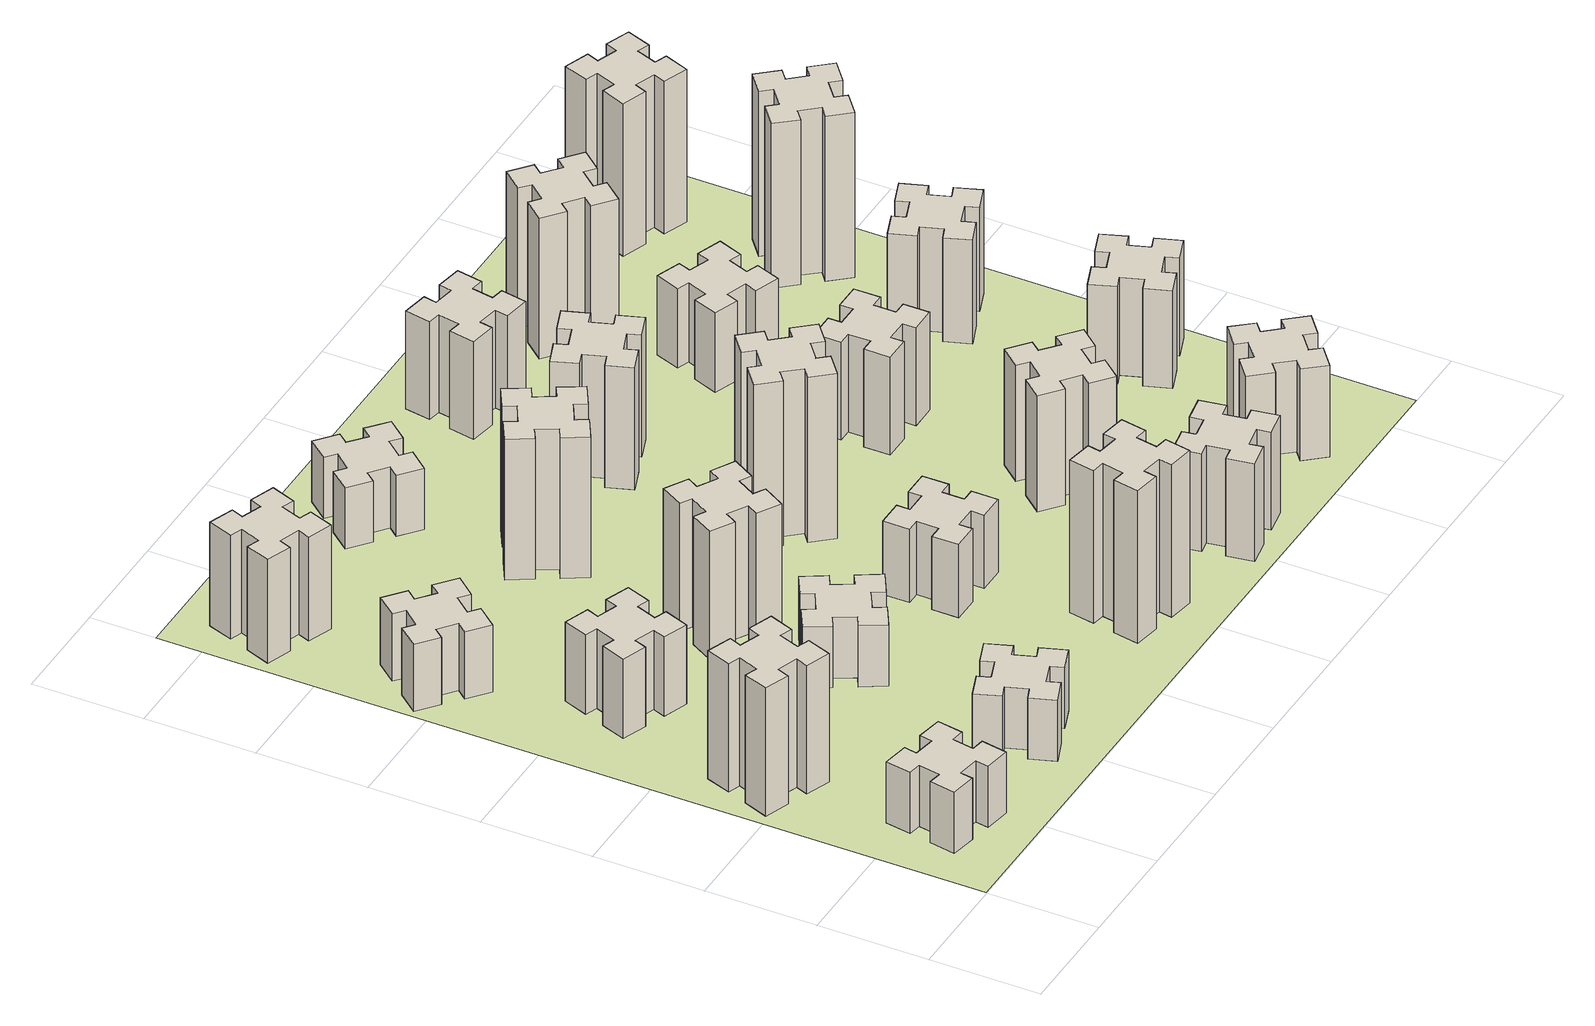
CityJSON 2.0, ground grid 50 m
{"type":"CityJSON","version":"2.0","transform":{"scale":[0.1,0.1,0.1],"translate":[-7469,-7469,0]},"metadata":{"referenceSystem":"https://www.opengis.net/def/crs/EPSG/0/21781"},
"CityObjects":{
"building1":{"type":"Building","attributes":{"class":"1000","function":"1000","usage":"1000","yearOfConstruction":2016,"roofType":"1000","measuredHeight":30,"storeysAboveGround":30,"storeysBelowGround":0},"geometry":[{"type":"Solid","lod":"1","boundaries":[[[[0,1,2,3,4,5,6,7,8,9,10,11,12,13,14,15,16,17,18,19]],[[17,16,20,21]],[[16,15,22,20]],[[15,14,23,22]],[[14,13,24,23]],[[13,12,25,24]],[[12,11,26,25]],[[11,10,27,26]],[[10,9,28,27]],[[9,8,29,28]],[[8,7,30,29]],[[7,6,31,30]],[[6,5,32,31]],[[5,4,33,32]],[[4,3,34,33]],[[3,2,35,34]],[[2,1,36,35]],[[1,0,37,36]],[[0,19,38,37]],[[19,18,39,38]],[[18,17,21,39]],[[24,25,26,27,28,29,30,31,32,33,34,35,36,37,38,39,21,20,22,23]]]]}]},
"building2":{"type":"Building","attributes":{"class":"1000","function":"1000","usage":"1000","yearOfConstruction":2016,"roofType":"1000","measuredHeight":63,"storeysAboveGround":30,"storeysBelowGround":0},"geometry":[{"type":"Solid","lod":"1","boundaries":[[[[40,41,42,43,44,45,46,47,48,49,50,51,52,53,54,55,56,57,58,59]],[[57,56,60,61]],[[56,55,62,60]],[[55,54,63,62]],[[54,53,64,63]],[[53,52,65,64]],[[52,51,66,65]],[[51,50,67,66]],[[50,49,68,67]],[[49,48,69,68]],[[48,47,70,69]],[[47,46,71,70]],[[46,45,72,71]],[[45,44,73,72]],[[44,43,74,73]],[[43,42,75,74]],[[42,41,76,75]],[[41,40,77,76]],[[40,59,78,77]],[[59,58,79,78]],[[58,57,61,79]],[[64,65,66,67,68,69,70,71,72,73,74,75,76,77,78,79,61,60,62,63]]]]}]},
"building3":{"type":"Building","attributes":{"class":"1000","function":"1000","usage":"1000","yearOfConstruction":2016,"roofType":"1000","measuredHeight":39,"storeysAboveGround":30,"storeysBelowGround":0},"geometry":[{"type":"Solid","lod":"1","boundaries":[[[[80,81,82,83,84,85,86,87,88,89,90,91,92,93,94,95,96,97,98,99]],[[97,96,100,101]],[[96,95,102,100]],[[95,94,103,102]],[[94,93,104,103]],[[93,92,105,104]],[[92,91,106,105]],[[91,90,107,106]],[[90,89,108,107]],[[89,88,109,108]],[[88,87,110,109]],[[87,86,111,110]],[[86,85,112,111]],[[85,84,113,112]],[[84,83,114,113]],[[83,82,115,114]],[[82,81,116,115]],[[81,80,117,116]],[[80,99,118,117]],[[99,98,119,118]],[[98,97,101,119]],[[104,105,106,107,108,109,110,111,112,113,114,115,116,117,118,119,101,100,102,103]]]]}]},
"building4":{"type":"Building","attributes":{"class":"1000","function":"1000","usage":"1000","yearOfConstruction":2016,"roofType":"1000","measuredHeight":33,"storeysAboveGround":30,"storeysBelowGround":0},"geometry":[{"type":"Solid","lod":"1","boundaries":[[[[120,121,122,123,124,125,126,127,128,129,130,131,132,133,134,135,136,137,138,139]],[[137,136,140,141]],[[136,135,142,140]],[[135,134,143,142]],[[134,133,144,143]],[[133,132,145,144]],[[132,131,146,145]],[[131,130,147,146]],[[130,129,148,147]],[[129,128,149,148]],[[128,127,150,149]],[[127,126,151,150]],[[126,125,152,151]],[[125,124,153,152]],[[124,123,154,153]],[[123,122,155,154]],[[122,121,156,155]],[[121,120,157,156]],[[120,139,158,157]],[[139,138,159,158]],[[138,137,141,159]],[[144,145,146,147,148,149,150,151,152,153,154,155,156,157,158,159,141,140,142,143]]]]}]},
"building5":{"type":"Building","attributes":{"class":"1000","function":"1000","usage":"1000","yearOfConstruction":2016,"roofType":"1000","measuredHeight":30,"storeysAboveGround":30,"storeysBelowGround":0},"geometry":[{"type":"Solid","lod":"1","boundaries":[[[[160,161,162,163,164,165,166,167,168,169,170,171,172,173,174,175,176,177,178,179]],[[177,176,180,181]],[[176,175,182,180]],[[175,174,183,182]],[[174,173,184,183]],[[173,172,185,184]],[[172,171,186,185]],[[171,170,187,186]],[[170,169,188,187]],[[169,168,189,188]],[[168,167,190,189]],[[167,166,191,190]],[[166,165,192,191]],[[165,164,193,192]],[[164,163,194,193]],[[163,162,195,194]],[[162,161,196,195]],[[161,160,197,196]],[[160,179,198,197]],[[179,178,199,198]],[[178,177,181,199]],[[184,185,186,187,188,189,190,191,192,193,194,195,196,197,198,199,181,180,182,183]]]]}]},
"building6":{"type":"Building","attributes":{"class":"1000","function":"1000","usage":"1000","yearOfConstruction":2016,"roofType":"1000","measuredHeight":51,"storeysAboveGround":30,"storeysBelowGround":0},"geometry":[{"type":"Solid","lod":"1","boundaries":[[[[200,201,202,203,204,205,206,207,208,209,210,211,212,213,214,215,216,217,218,219]],[[217,216,220,221]],[[216,215,222,220]],[[215,214,223,222]],[[214,213,224,223]],[[213,212,225,224]],[[212,211,226,225]],[[211,210,227,226]],[[210,209,228,227]],[[209,208,229,228]],[[208,207,230,229]],[[207,206,231,230]],[[206,205,232,231]],[[205,204,233,232]],[[204,203,234,233]],[[203,202,235,234]],[[202,201,236,235]],[[201,200,237,236]],[[200,219,238,237]],[[219,218,239,238]],[[218,217,221,239]],[[224,225,226,227,228,229,230,231,232,233,234,235,236,237,238,239,221,220,222,223]]]]}]},
"building7":{"type":"Building","attributes":{"class":"1000","function":"1000","usage":"1000","yearOfConstruction":2016,"roofType":"1000","measuredHeight":30,"storeysAboveGround":30,"storeysBelowGround":0},"geometry":[{"type":"Solid","lod":"1","boundaries":[[[[240,241,242,243,244,245,246,247,248,249,250,251,252,253,254,255,256,257,258,259]],[[257,256,260,261]],[[256,255,262,260]],[[255,254,263,262]],[[254,253,264,263]],[[253,252,265,264]],[[252,251,266,265]],[[251,250,267,266]],[[250,249,268,267]],[[249,248,269,268]],[[248,247,270,269]],[[247,246,271,270]],[[246,245,272,271]],[[245,244,273,272]],[[244,243,274,273]],[[243,242,275,274]],[[242,241,276,275]],[[241,240,277,276]],[[240,259,278,277]],[[259,258,279,278]],[[258,257,261,279]],[[264,265,266,267,268,269,270,271,272,273,274,275,276,277,278,279,261,260,262,263]]]]}]},
"building8":{"type":"Building","attributes":{"class":"1000","function":"1000","usage":"1000","yearOfConstruction":2016,"roofType":"1000","measuredHeight":63,"storeysAboveGround":30,"storeysBelowGround":0},"geometry":[{"type":"Solid","lod":"1","boundaries":[[[[280,281,282,283,284,285,286,287,288,289,290,291,292,293,294,295,296,297,298,299]],[[297,296,300,301]],[[296,295,302,300]],[[295,294,303,302]],[[294,293,304,303]],[[293,292,305,304]],[[292,291,306,305]],[[291,290,307,306]],[[290,289,308,307]],[[289,288,309,308]],[[288,287,310,309]],[[287,286,311,310]],[[286,285,312,311]],[[285,284,313,312]],[[284,283,314,313]],[[283,282,315,314]],[[282,281,316,315]],[[281,280,317,316]],[[280,299,318,317]],[[299,298,319,318]],[[298,297,301,319]],[[304,305,306,307,308,309,310,311,312,313,314,315,316,317,318,319,301,300,302,303]]]]}]},
"building9":{"type":"Building","attributes":{"class":"1000","function":"1000","usage":"1000","yearOfConstruction":2016,"roofType":"1000","measuredHeight":69,"storeysAboveGround":30,"storeysBelowGround":0},"geometry":[{"type":"Solid","lod":"1","boundaries":[[[[320,321,322,323,324,325,326,327,328,329,330,331,332,333,334,335,336,337,338,339]],[[337,336,340,341]],[[336,335,342,340]],[[335,334,343,342]],[[334,333,344,343]],[[333,332,345,344]],[[332,331,346,345]],[[331,330,347,346]],[[330,329,348,347]],[[329,328,349,348]],[[328,327,350,349]],[[327,326,351,350]],[[326,325,352,351]],[[325,324,353,352]],[[324,323,354,353]],[[323,322,355,354]],[[322,321,356,355]],[[321,320,357,356]],[[320,339,358,357]],[[339,338,359,358]],[[338,337,341,359]],[[344,345,346,347,348,349,350,351,352,353,354,355,356,357,358,359,341,340,342,343]]]]}]},
"building10":{"type":"Building","attributes":{"class":"1000","function":"1000","usage":"1000","yearOfConstruction":2016,"roofType":"1000","measuredHeight":75,"storeysAboveGround":30,"storeysBelowGround":0},"geometry":[{"type":"Solid","lod":"1","boundaries":[[[[360,361,362,363,364,365,366,367,368,369,370,371,372,373,374,375,376,377,378,379]],[[377,376,380,381]],[[376,375,382,380]],[[375,374,383,382]],[[374,373,384,383]],[[373,372,385,384]],[[372,371,386,385]],[[371,370,387,386]],[[370,369,388,387]],[[369,368,389,388]],[[368,367,390,389]],[[367,366,391,390]],[[366,365,392,391]],[[365,364,393,392]],[[364,363,394,393]],[[363,362,395,394]],[[362,361,396,395]],[[361,360,397,396]],[[360,379,398,397]],[[379,378,399,398]],[[378,377,381,399]],[[384,385,386,387,388,389,390,391,392,393,394,395,396,397,398,399,381,380,382,383]]]]}]},
"building11":{"type":"Building","attributes":{"class":"1000","function":"1000","usage":"1000","yearOfConstruction":2016,"roofType":"1000","measuredHeight":36,"storeysAboveGround":30,"storeysBelowGround":0},"geometry":[{"type":"Solid","lod":"1","boundaries":[[[[400,401,402,403,404,405,406,407,408,409,410,411,412,413,414,415,416,417,418,419]],[[417,416,420,421]],[[416,415,422,420]],[[415,414,423,422]],[[414,413,424,423]],[[413,412,425,424]],[[412,411,426,425]],[[411,410,427,426]],[[410,409,428,427]],[[409,408,429,428]],[[408,407,430,429]],[[407,406,431,430]],[[406,405,432,431]],[[405,404,433,432]],[[404,403,434,433]],[[403,402,435,434]],[[402,401,436,435]],[[401,400,437,436]],[[400,419,438,437]],[[419,418,439,438]],[[418,417,421,439]],[[424,425,426,427,428,429,430,431,432,433,434,435,436,437,438,439,421,420,422,423]]]]}]},
"building12":{"type":"Building","attributes":{"class":"1000","function":"1000","usage":"1000","yearOfConstruction":2016,"roofType":"1000","measuredHeight":30,"storeysAboveGround":30,"storeysBelowGround":0},"geometry":[{"type":"Solid","lod":"1","boundaries":[[[[440,441,442,443,444,445,446,447,448,449,450,451,452,453,454,455,456,457,458,459]],[[457,456,460,461]],[[456,455,462,460]],[[455,454,463,462]],[[454,453,464,463]],[[453,452,465,464]],[[452,451,466,465]],[[451,450,467,466]],[[450,449,468,467]],[[449,448,469,468]],[[448,447,470,469]],[[447,446,471,470]],[[446,445,472,471]],[[445,444,473,472]],[[444,443,474,473]],[[443,442,475,474]],[[442,441,476,475]],[[441,440,477,476]],[[440,459,478,477]],[[459,458,479,478]],[[458,457,461,479]],[[464,465,466,467,468,469,470,471,472,473,474,475,476,477,478,479,461,460,462,463]]]]}]},
"building13":{"type":"Building","attributes":{"class":"1000","function":"1000","usage":"1000","yearOfConstruction":2016,"roofType":"1000","measuredHeight":81,"storeysAboveGround":30,"storeysBelowGround":0},"geometry":[{"type":"Solid","lod":"1","boundaries":[[[[480,481,482,483,484,485,486,487,488,489,490,491,492,493,494,495,496,497,498,499]],[[497,496,500,501]],[[496,495,502,500]],[[495,494,503,502]],[[494,493,504,503]],[[493,492,505,504]],[[492,491,506,505]],[[491,490,507,506]],[[490,489,508,507]],[[489,488,509,508]],[[488,487,510,509]],[[487,486,511,510]],[[486,485,512,511]],[[485,484,513,512]],[[484,483,514,513]],[[483,482,515,514]],[[482,481,516,515]],[[481,480,517,516]],[[480,499,518,517]],[[499,498,519,518]],[[498,497,501,519]],[[504,505,506,507,508,509,510,511,512,513,514,515,516,517,518,519,501,500,502,503]]]]}]},
"building14":{"type":"Building","attributes":{"class":"1000","function":"1000","usage":"1000","yearOfConstruction":2016,"roofType":"1000","measuredHeight":60,"storeysAboveGround":30,"storeysBelowGround":0},"geometry":[{"type":"Solid","lod":"1","boundaries":[[[[520,521,522,523,524,525,526,527,528,529,530,531,532,533,534,535,536,537,538,539]],[[537,536,540,541]],[[536,535,542,540]],[[535,534,543,542]],[[534,533,544,543]],[[533,532,545,544]],[[532,531,546,545]],[[531,530,547,546]],[[530,529,548,547]],[[529,528,549,548]],[[528,527,550,549]],[[527,526,551,550]],[[526,525,552,551]],[[525,524,553,552]],[[524,523,554,553]],[[523,522,555,554]],[[522,521,556,555]],[[521,520,557,556]],[[520,539,558,557]],[[539,538,559,558]],[[538,537,541,559]],[[544,545,546,547,548,549,550,551,552,553,554,555,556,557,558,559,541,540,542,543]]]]}]},
"building15":{"type":"Building","attributes":{"class":"1000","function":"1000","usage":"1000","yearOfConstruction":2016,"roofType":"1000","measuredHeight":48,"storeysAboveGround":30,"storeysBelowGround":0},"geometry":[{"type":"Solid","lod":"1","boundaries":[[[[560,561,562,563,564,565,566,567,568,569,570,571,572,573,574,575,576,577,578,579]],[[577,576,580,581]],[[576,575,582,580]],[[575,574,583,582]],[[574,573,584,583]],[[573,572,585,584]],[[572,571,586,585]],[[571,570,587,586]],[[570,569,588,587]],[[569,568,589,588]],[[568,567,590,589]],[[567,566,591,590]],[[566,565,592,591]],[[565,564,593,592]],[[564,563,594,593]],[[563,562,595,594]],[[562,561,596,595]],[[561,560,597,596]],[[560,579,598,597]],[[579,578,599,598]],[[578,577,581,599]],[[584,585,586,587,588,589,590,591,592,593,594,595,596,597,598,599,581,580,582,583]]]]}]},
"building16":{"type":"Building","attributes":{"class":"1000","function":"1000","usage":"1000","yearOfConstruction":2016,"roofType":"1000","measuredHeight":57,"storeysAboveGround":30,"storeysBelowGround":0},"geometry":[{"type":"Solid","lod":"1","boundaries":[[[[600,601,602,603,604,605,606,607,608,609,610,611,612,613,614,615,616,617,618,619]],[[617,616,620,621]],[[616,615,622,620]],[[615,614,623,622]],[[614,613,624,623]],[[613,612,625,624]],[[612,611,626,625]],[[611,610,627,626]],[[610,609,628,627]],[[609,608,629,628]],[[608,607,630,629]],[[607,606,631,630]],[[606,605,632,631]],[[605,604,633,632]],[[604,603,634,633]],[[603,602,635,634]],[[602,601,636,635]],[[601,600,637,636]],[[600,619,638,637]],[[619,618,639,638]],[[618,617,621,639]],[[624,625,626,627,628,629,630,631,632,633,634,635,636,637,638,639,621,620,622,623]]]]}]},
"building17":{"type":"Building","attributes":{"class":"1000","function":"1000","usage":"1000","yearOfConstruction":2016,"roofType":"1000","measuredHeight":48,"storeysAboveGround":30,"storeysBelowGround":0},"geometry":[{"type":"Solid","lod":"1","boundaries":[[[[640,641,642,643,644,645,646,647,648,649,650,651,652,653,654,655,656,657,658,659]],[[657,656,660,661]],[[656,655,662,660]],[[655,654,663,662]],[[654,653,664,663]],[[653,652,665,664]],[[652,651,666,665]],[[651,650,667,666]],[[650,649,668,667]],[[649,648,669,668]],[[648,647,670,669]],[[647,646,671,670]],[[646,645,672,671]],[[645,644,673,672]],[[644,643,674,673]],[[643,642,675,674]],[[642,641,676,675]],[[641,640,677,676]],[[640,659,678,677]],[[659,658,679,678]],[[658,657,661,679]],[[664,665,666,667,668,669,670,671,672,673,674,675,676,677,678,679,661,660,662,663]]]]}]},
"building18":{"type":"Building","attributes":{"class":"1000","function":"1000","usage":"1000","yearOfConstruction":2016,"roofType":"1000","measuredHeight":48,"storeysAboveGround":30,"storeysBelowGround":0},"geometry":[{"type":"Solid","lod":"1","boundaries":[[[[680,681,682,683,684,685,686,687,688,689,690,691,692,693,694,695,696,697,698,699]],[[697,696,700,701]],[[696,695,702,700]],[[695,694,703,702]],[[694,693,704,703]],[[693,692,705,704]],[[692,691,706,705]],[[691,690,707,706]],[[690,689,708,707]],[[689,688,709,708]],[[688,687,710,709]],[[687,686,711,710]],[[686,685,712,711]],[[685,684,713,712]],[[684,683,714,713]],[[683,682,715,714]],[[682,681,716,715]],[[681,680,717,716]],[[680,699,718,717]],[[699,698,719,718]],[[698,697,701,719]],[[704,705,706,707,708,709,710,711,712,713,714,715,716,717,718,719,701,700,702,703]]]]}]},
"building19":{"type":"Building","attributes":{"class":"1000","function":"1000","usage":"1000","yearOfConstruction":2016,"roofType":"1000","measuredHeight":45,"storeysAboveGround":30,"storeysBelowGround":0},"geometry":[{"type":"Solid","lod":"1","boundaries":[[[[720,721,722,723,724,725,726,727,728,729,730,731,732,733,734,735,736,737,738,739]],[[737,736,740,741]],[[736,735,742,740]],[[735,734,743,742]],[[734,733,744,743]],[[733,732,745,744]],[[732,731,746,745]],[[731,730,747,746]],[[730,729,748,747]],[[729,728,749,748]],[[728,727,750,749]],[[727,726,751,750]],[[726,725,752,751]],[[725,724,753,752]],[[724,723,754,753]],[[723,722,755,754]],[[722,721,756,755]],[[721,720,757,756]],[[720,739,758,757]],[[739,738,759,758]],[[738,737,741,759]],[[744,745,746,747,748,749,750,751,752,753,754,755,756,757,758,759,741,740,742,743]]]]}]},
"building20":{"type":"Building","attributes":{"class":"1000","function":"1000","usage":"1000","yearOfConstruction":2016,"roofType":"1000","measuredHeight":39,"storeysAboveGround":30,"storeysBelowGround":0},"geometry":[{"type":"Solid","lod":"1","boundaries":[[[[760,761,762,763,764,765,766,767,768,769,770,771,772,773,774,775,776,777,778,779]],[[777,776,780,781]],[[776,775,782,780]],[[775,774,783,782]],[[774,773,784,783]],[[773,772,785,784]],[[772,771,786,785]],[[771,770,787,786]],[[770,769,788,787]],[[769,768,789,788]],[[768,767,790,789]],[[767,766,791,790]],[[766,765,792,791]],[[765,764,793,792]],[[764,763,794,793]],[[763,762,795,794]],[[762,761,796,795]],[[761,760,797,796]],[[760,779,798,797]],[[779,778,799,798]],[[778,777,781,799]],[[784,785,786,787,788,789,790,791,792,793,794,795,796,797,798,799,781,780,782,783]]]]}]},
"building21":{"type":"Building","attributes":{"class":"1000","function":"1000","usage":"1000","yearOfConstruction":2016,"roofType":"1000","measuredHeight":69,"storeysAboveGround":30,"storeysBelowGround":0},"geometry":[{"type":"Solid","lod":"1","boundaries":[[[[800,801,802,803,804,805,806,807,808,809,810,811,812,813,814,815,816,817,818,819]],[[817,816,820,821]],[[816,815,822,820]],[[815,814,823,822]],[[814,813,824,823]],[[813,812,825,824]],[[812,811,826,825]],[[811,810,827,826]],[[810,809,828,827]],[[809,808,829,828]],[[808,807,830,829]],[[807,806,831,830]],[[806,805,832,831]],[[805,804,833,832]],[[804,803,834,833]],[[803,802,835,834]],[[802,801,836,835]],[[801,800,837,836]],[[800,819,838,837]],[[819,818,839,838]],[[818,817,821,839]],[[824,825,826,827,828,829,830,831,832,833,834,835,836,837,838,839,821,820,822,823]]]]}]},
"building22":{"type":"Building","attributes":{"class":"1000","function":"1000","usage":"1000","yearOfConstruction":2016,"roofType":"1000","measuredHeight":48,"storeysAboveGround":30,"storeysBelowGround":0},"geometry":[{"type":"Solid","lod":"1","boundaries":[[[[840,841,842,843,844,845,846,847,848,849,850,851,852,853,854,855,856,857,858,859]],[[857,856,860,861]],[[856,855,862,860]],[[855,854,863,862]],[[854,853,864,863]],[[853,852,865,864]],[[852,851,866,865]],[[851,850,867,866]],[[850,849,868,867]],[[849,848,869,868]],[[848,847,870,869]],[[847,846,871,870]],[[846,845,872,871]],[[845,844,873,872]],[[844,843,874,873]],[[843,842,875,874]],[[842,841,876,875]],[[841,840,877,876]],[[840,859,878,877]],[[859,858,879,878]],[[858,857,861,879]],[[864,865,866,867,868,869,870,871,872,873,874,875,876,877,878,879,861,860,862,863]]]]}]},
"building23":{"type":"Building","attributes":{"class":"1000","function":"1000","usage":"1000","yearOfConstruction":2016,"roofType":"1000","measuredHeight":51,"storeysAboveGround":30,"storeysBelowGround":0},"geometry":[{"type":"Solid","lod":"1","boundaries":[[[[880,881,882,883,884,885,886,887,888,889,890,891,892,893,894,895,896,897,898,899]],[[897,896,900,901]],[[896,895,902,900]],[[895,894,903,902]],[[894,893,904,903]],[[893,892,905,904]],[[892,891,906,905]],[[891,890,907,906]],[[890,889,908,907]],[[889,888,909,908]],[[888,887,910,909]],[[887,886,911,910]],[[886,885,912,911]],[[885,884,913,912]],[[884,883,914,913]],[[883,882,915,914]],[[882,881,916,915]],[[881,880,917,916]],[[880,899,918,917]],[[899,898,919,918]],[[898,897,901,919]],[[904,905,906,907,908,909,910,911,912,913,914,915,916,917,918,919,901,900,902,903]]]]}]},
"building24":{"type":"Building","attributes":{"class":"1000","function":"1000","usage":"1000","yearOfConstruction":2016,"roofType":"1000","measuredHeight":81,"storeysAboveGround":30,"storeysBelowGround":0},"geometry":[{"type":"Solid","lod":"1","boundaries":[[[[920,921,922,923,924,925,926,927,928,929,930,931,932,933,934,935,936,937,938,939]],[[937,936,940,941]],[[936,935,942,940]],[[935,934,943,942]],[[934,933,944,943]],[[933,932,945,944]],[[932,931,946,945]],[[931,930,947,946]],[[930,929,948,947]],[[929,928,949,948]],[[928,927,950,949]],[[927,926,951,950]],[[926,925,952,951]],[[925,924,953,952]],[[924,923,954,953]],[[923,922,955,954]],[[922,921,956,955]],[[921,920,957,956]],[[920,939,958,957]],[[939,938,959,958]],[[938,937,941,959]],[[944,945,946,947,948,949,950,951,952,953,954,955,956,957,958,959,941,940,942,943]]]]}]},
"building25":{"type":"Building","attributes":{"class":"1000","function":"1000","usage":"1000","yearOfConstruction":2016,"roofType":"1000","measuredHeight":75,"storeysAboveGround":30,"storeysBelowGround":0},"geometry":[{"type":"Solid","lod":"1","boundaries":[[[[960,961,962,963,964,965,966,967,968,969,970,971,972,973,974,975,976,977,978,979]],[[977,976,980,981]],[[976,975,982,980]],[[975,974,983,982]],[[974,973,984,983]],[[973,972,985,984]],[[972,971,986,985]],[[971,970,987,986]],[[970,969,988,987]],[[969,968,989,988]],[[968,967,990,989]],[[967,966,991,990]],[[966,965,992,991]],[[965,964,993,992]],[[964,963,994,993]],[[963,962,995,994]],[[962,961,996,995]],[[961,960,997,996]],[[960,979,998,997]],[[979,978,999,998]],[[978,977,981,999]],[[984,985,986,987,988,989,990,991,992,993,994,995,996,997,998,999,981,980,982,983]]]]}]},
"landuse1":{"type":"LandUse","attributes":{"name":"plot1","function":"1010"},"geometry":[{"type":"MultiSurface","lod":"1","boundaries":[[[1000,1001,1002,1003]]]}]}
},
"vertices":[
[444,475,0],[345,492,0],[356,551,0],[237,572,0],[217,454,0],[276,444,0],[258,345,0],[199,356,0],[178,237,0],[297,217,0],[307,276,0],[405,258,0],[395,199,0],[513,178,0],[534,297,0],[475,307,0],[492,405,0],[551,395,0],[572,513,0],[454,534,0],[492,405,300],[551,395,300],[475,307,300],[534,297,300],[513,178,300],[395,199,300],[405,258,300],[307,276,300],[297,217,300],[178,237,300],[199,356,300],[258,345,300],[276,444,300],[217,454,300],[237,572,300],[356,551,300],[345,492,300],[444,475,300],[454,534,300],[572,513,300],
[189,1200,0],[155,1106,0],[99,1127,0],[57,1014,0],[170,973,0],[191,1029,0],[285,995,0],[264,939,0],[377,897,0],[418,1010,0],[362,1031,0],[396,1125,0],[452,1104,0],[493,1217,0],[380,1258,0],[360,1202,0],[266,1236,0],[287,1292,0],[174,1333,0],[133,1220,0],[266,1236,630],[287,1292,630],[360,1202,630],[380,1258,630],[493,1217,630],[452,1104,630],[396,1125,630],[362,1031,630],[418,1010,630],[377,897,630],[264,939,630],[285,995,630],[191,1029,630],[170,973,630],[57,1014,630],[99,1127,630],[155,1106,630],[189,1200,630],[133,1220,630],[174,1333,630],
[389,1940,0],[355,1846,0],[299,1867,0],[257,1754,0],[370,1713,0],[391,1769,0],[485,1735,0],[464,1679,0],[577,1637,0],[618,1750,0],[562,1771,0],[596,1865,0],[652,1844,0],[693,1957,0],[580,1998,0],[560,1942,0],[466,1976,0],[487,2032,0],[374,2073,0],[333,1960,0],[466,1976,390],[487,2032,390],[560,1942,390],[580,1998,390],[693,1957,390],[652,1844,390],[596,1865,390],[562,1771,390],[618,1750,390],[577,1637,390],[464,1679,390],[485,1735,390],[391,1769,390],[370,1713,390],[257,1754,390],[299,1867,390],[355,1846,390],[389,1940,390],[333,1960,390],[374,2073,390],
[223,2704,0],[159,2628,0],[113,2666,0],[36,2574,0],[128,2497,0],[166,2543,0],[243,2479,0],[204,2433,0],[296,2356,0],[373,2448,0],[327,2486,0],[392,2563,0],[438,2524,0],[515,2616,0],[423,2693,0],[384,2647,0],[308,2712,0],[346,2758,0],[254,2835,0],[177,2743,0],[308,2712,330],[346,2758,330],[384,2647,330],[423,2693,330],[515,2616,330],[438,2524,330],[392,2563,330],[327,2486,330],[373,2448,330],[296,2356,330],[204,2433,330],[243,2479,330],[166,2543,330],[128,2497,330],[36,2574,330],[113,2666,330],[159,2628,330],[223,2704,330],[177,2743,330],[254,2835,330],
[1136,366,0],[1102,460,0],[1158,480,0],[1117,593,0],[1004,552,0],[1025,496,0],[931,462,0],[910,518,0],[797,477,0],[839,364,0],[895,385,0],[929,291,0],[873,270,0],[914,157,0],[1027,199,0],[1006,255,0],[1100,289,0],[1120,233,0],[1233,274,0],[1192,387,0],[1100,289,300],[1120,233,300],[1006,255,300],[1027,199,300],[914,157,300],[873,270,300],[929,291,300],[895,385,300],[839,364,300],[797,477,300],[910,518,300],[931,462,300],[1025,496,300],[1004,552,300],[1117,593,300],[1158,480,300],[1102,460,300],[1136,366,300],[1192,387,300],[1233,274,300],
[362,3251,0],[396,3345,0],[452,3324,0],[493,3437,0],[380,3478,0],[360,3422,0],[266,3456,0],[287,3512,0],[174,3553,0],[133,3440,0],[189,3420,0],[155,3326,0],[99,3347,0],[57,3234,0],[170,3193,0],[191,3249,0],[285,3215,0],[264,3159,0],[377,3117,0],[418,3230,0],[285,3215,510],[264,3159,510],[191,3249,510],[170,3193,510],[57,3234,510],[99,3347,510],[155,3326,510],[189,3420,510],[133,3440,510],[174,3553,510],[287,3512,510],[266,3456,510],[360,3422,510],[380,3478,510],[493,3437,510],[452,3324,510],[396,3345,510],[362,3251,510],[418,3230,510],[377,3117,510],
[995,1204,0],[1045,1117,0],[993,1087,0],[1053,983,0],[1157,1043,0],[1127,1095,0],[1214,1145,0],[1244,1093,0],[1348,1153,0],[1288,1257,0],[1236,1227,0],[1186,1314,0],[1238,1344,0],[1178,1448,0],[1074,1388,0],[1104,1336,0],[1017,1286,0],[987,1338,0],[883,1278,0],[943,1174,0],[1017,1286,300],[987,1338,300],[1104,1336,300],[1074,1388,300],[1178,1448,300],[1238,1344,300],[1186,1314,300],[1236,1227,300],[1288,1257,300],[1348,1153,300],[1244,1093,300],[1214,1145,300],[1127,1095,300],[1157,1043,300],[1053,983,300],[993,1087,300],[1045,1117,300],[995,1204,300],[943,1174,300],[883,1278,300],
[1186,1657,0],[1236,1744,0],[1288,1714,0],[1348,1818,0],[1244,1878,0],[1214,1826,0],[1127,1876,0],[1157,1928,0],[1053,1988,0],[993,1884,0],[1045,1854,0],[995,1767,0],[943,1797,0],[883,1693,0],[987,1633,0],[1017,1685,0],[1104,1635,0],[1074,1583,0],[1178,1523,0],[1238,1627,0],[1104,1635,630],[1074,1583,630],[1017,1685,630],[987,1633,630],[883,1693,630],[943,1797,630],[995,1767,630],[1045,1854,630],[993,1884,630],[1053,1988,630],[1157,1928,630],[1127,1876,630],[1214,1826,630],[1244,1878,630],[1348,1818,630],[1288,1714,630],[1236,1744,630],[1186,1657,630],[1238,1627,630],[1178,1523,630],
[1227,2475,0],[1314,2525,0],[1344,2473,0],[1448,2533,0],[1388,2637,0],[1336,2607,0],[1286,2694,0],[1338,2724,0],[1278,2828,0],[1174,2768,0],[1204,2716,0],[1117,2666,0],[1087,2718,0],[983,2658,0],[1043,2554,0],[1095,2584,0],[1145,2497,0],[1093,2467,0],[1153,2363,0],[1257,2423,0],[1145,2497,690],[1093,2467,690],[1095,2584,690],[1043,2554,690],[983,2658,690],[1087,2718,690],[1117,2666,690],[1204,2716,690],[1174,2768,690],[1278,2828,690],[1338,2724,690],[1286,2694,690],[1336,2607,690],[1388,2637,690],[1448,2533,690],[1344,2473,690],[1314,2525,690],[1227,2475,690],[1257,2423,690],[1153,2363,690],
[1887,276,0],[1985,258,0],[1975,199,0],[2093,178,0],[2114,297,0],[2055,307,0],[2072,405,0],[2131,395,0],[2152,513,0],[2034,534,0],[2024,475,0],[1925,492,0],[1936,551,0],[1817,572,0],[1797,454,0],[1856,444,0],[1838,345,0],[1779,356,0],[1758,237,0],[1877,217,0],[1838,345,750],[1779,356,750],[1856,444,750],[1797,454,750],[1817,572,750],[1936,551,750],[1925,492,750],[2024,475,750],[2034,534,750],[2152,513,750],[2131,395,750],[2072,405,750],[2055,307,750],[2114,297,750],[2093,178,750],[1975,199,750],[1985,258,750],[1887,276,750],[1877,217,750],[1758,237,750],
[1865,1065,0],[1865,1165,0],[1925,1165,0],[1925,1285,0],[1805,1285,0],[1805,1225,0],[1705,1225,0],[1705,1285,0],[1585,1285,0],[1585,1165,0],[1645,1165,0],[1645,1065,0],[1585,1065,0],[1585,945,0],[1705,945,0],[1705,1005,0],[1805,1005,0],[1805,945,0],[1925,945,0],[1925,1065,0],[1805,1005,360],[1805,945,360],[1705,1005,360],[1705,945,360],[1585,945,360],[1585,1065,360],[1645,1065,360],[1645,1165,360],[1585,1165,360],[1585,1285,360],[1705,1285,360],[1705,1225,360],[1805,1225,360],[1805,1285,360],[1925,1285,360],[1925,1165,360],[1865,1165,360],[1865,1065,360],[1925,1065,360],[1925,945,360],
[1063,3444,0],[999,3368,0],[953,3406,0],[876,3314,0],[968,3237,0],[1006,3283,0],[1083,3219,0],[1044,3173,0],[1136,3096,0],[1213,3188,0],[1167,3226,0],[1232,3303,0],[1278,3264,0],[1355,3356,0],[1263,3433,0],[1224,3387,0],[1148,3452,0],[1186,3498,0],[1094,3575,0],[1017,3483,0],[1148,3452,300],[1186,3498,300],[1224,3387,300],[1263,3433,300],[1355,3356,300],[1278,3264,300],[1232,3303,300],[1167,3226,300],[1213,3188,300],[1136,3096,300],[1044,3173,300],[1083,3219,300],[1006,3283,300],[968,3237,300],[876,3314,300],[953,3406,300],[999,3368,300],[1063,3444,300],[1017,3483,300],[1094,3575,300],
[1823,1972,0],[1746,1907,0],[1708,1953,0],[1616,1876,0],[1693,1784,0],[1739,1823,0],[1803,1746,0],[1757,1708,0],[1834,1616,0],[1926,1693,0],[1888,1739,0],[1964,1803,0],[2003,1757,0],[2095,1834,0],[2018,1926,0],[1972,1888,0],[1907,1964,0],[1953,2003,0],[1876,2095,0],[1784,2018,0],[1907,1964,810],[1953,2003,810],[1972,1888,810],[2018,1926,810],[2095,1834,810],[2003,1757,810],[1964,1803,810],[1888,1739,810],[1926,1693,810],[1834,1616,810],[1757,1708,810],[1803,1746,810],[1739,1823,810],[1693,1784,810],[1616,1876,810],[1708,1953,810],[1746,1907,810],[1823,1972,810],[1784,2018,810],[1876,2095,810],
[1735,2705,0],[1769,2611,0],[1713,2590,0],[1754,2477,0],[1867,2519,0],[1846,2575,0],[1940,2609,0],[1960,2553,0],[2073,2594,0],[2032,2707,0],[1976,2686,0],[1942,2780,0],[1998,2800,0],[1957,2913,0],[1844,2872,0],[1865,2816,0],[1771,2782,0],[1750,2838,0],[1637,2797,0],[1679,2684,0],[1771,2782,600],[1750,2838,600],[1865,2816,600],[1844,2872,600],[1957,2913,600],[1998,2800,600],[1942,2780,600],[1976,2686,600],[2032,2707,600],[2073,2594,600],[1960,2553,600],[1940,2609,600],[1846,2575,600],[1867,2519,600],[1754,2477,600],[1713,2590,600],[1769,2611,600],[1735,2705,600],[1679,2684,600],[1637,2797,600],
[2712,245,0],[2695,344,0],[2754,354,0],[2733,472,0],[2615,451,0],[2625,392,0],[2527,375,0],[2517,434,0],[2398,413,0],[2419,295,0],[2478,305,0],[2496,207,0],[2437,197,0],[2457,78,0],[2576,99,0],[2565,158,0],[2664,176,0],[2674,117,0],[2792,137,0],[2771,256,0],[2664,176,480],[2674,117,480],[2565,158,480],[2576,99,480],[2457,78,480],[2437,197,480],[2496,207,480],[2478,305,480],[2419,295,480],[2398,413,480],[2517,434,480],[2527,375,480],[2625,392,480],[2615,451,480],[2733,472,480],[2754,354,480],[2695,344,480],[2712,245,480],[2771,256,480],[2792,137,480],
[2486,963,0],[2563,899,0],[2524,853,0],[2616,776,0],[2693,868,0],[2647,906,0],[2712,983,0],[2758,944,0],[2835,1036,0],[2743,1113,0],[2704,1067,0],[2628,1132,0],[2666,1178,0],[2574,1255,0],[2497,1163,0],[2543,1124,0],[2479,1048,0],[2433,1086,0],[2356,994,0],[2448,917,0],[2479,1048,570],[2433,1086,570],[2543,1124,570],[2497,1163,570],[2574,1255,570],[2666,1178,570],[2628,1132,570],[2704,1067,570],[2743,1113,570],[2835,1036,570],[2758,944,570],[2712,983,570],[2647,906,570],[2693,868,570],[2616,776,570],[2524,853,570],[2563,899,570],[2486,963,570],[2448,917,570],[2356,994,570],
[2024,3435,0],[1925,3452,0],[1936,3511,0],[1817,3532,0],[1797,3414,0],[1856,3404,0],[1838,3305,0],[1779,3316,0],[1758,3197,0],[1877,3177,0],[1887,3236,0],[1985,3218,0],[1975,3159,0],[2093,3138,0],[2114,3257,0],[2055,3267,0],[2072,3365,0],[2131,3355,0],[2152,3473,0],[2034,3494,0],[2072,3365,480],[2131,3355,480],[2055,3267,480],[2114,3257,480],[2093,3138,480],[1975,3159,480],[1985,3218,480],[1887,3236,480],[1877,3177,480],[1758,3197,480],[1779,3316,480],[1838,3305,480],[1856,3404,480],[1797,3414,480],[1817,3532,480],[1936,3511,480],[1925,3452,480],[2024,3435,480],[2034,3494,480],[2152,3473,480],
[2545,1745,0],[2645,1745,0],[2645,1685,0],[2765,1685,0],[2765,1805,0],[2705,1805,0],[2705,1905,0],[2765,1905,0],[2765,2025,0],[2645,2025,0],[2645,1965,0],[2545,1965,0],[2545,2025,0],[2425,2025,0],[2425,1905,0],[2485,1905,0],[2485,1805,0],[2425,1805,0],[2425,1685,0],[2545,1685,0],[2485,1805,480],[2425,1805,480],[2485,1905,480],[2425,1905,480],[2425,2025,480],[2545,2025,480],[2545,1965,480],[2645,1965,480],[2645,2025,480],[2765,2025,480],[2765,1905,480],[2705,1905,480],[2705,1805,480],[2765,1805,480],[2765,1685,480],[2645,1685,480],[2645,1745,480],[2545,1745,480],[2545,1685,480],[2425,1685,480],
[3203,492,0],[3126,427,0],[3088,473,0],[2996,396,0],[3073,304,0],[3119,343,0],[3183,266,0],[3137,228,0],[3214,136,0],[3306,213,0],[3268,259,0],[3344,323,0],[3383,277,0],[3475,354,0],[3398,446,0],[3352,408,0],[3287,484,0],[3333,523,0],[3256,615,0],[3164,538,0],[3287,484,450],[3333,523,450],[3352,408,450],[3398,446,450],[3475,354,450],[3383,277,450],[3344,323,450],[3268,259,450],[3306,213,450],[3214,136,450],[3137,228,450],[3183,266,450],[3119,343,450],[3073,304,450],[2996,396,450],[3088,473,450],[3126,427,450],[3203,492,450],[3164,538,450],[3256,615,450],
[2611,2509,0],[2705,2475,0],[2684,2419,0],[2797,2377,0],[2838,2490,0],[2782,2511,0],[2816,2605,0],[2872,2584,0],[2913,2697,0],[2800,2738,0],[2780,2682,0],[2686,2716,0],[2707,2772,0],[2594,2813,0],[2553,2700,0],[2609,2680,0],[2575,2586,0],[2519,2607,0],[2477,2494,0],[2590,2453,0],[2575,2586,390],[2519,2607,390],[2609,2680,390],[2553,2700,390],[2594,2813,390],[2707,2772,390],[2686,2716,390],[2780,2682,390],[2800,2738,390],[2913,2697,390],[2872,2584,390],[2816,2605,390],[2782,2511,390],[2838,2490,390],[2797,2377,390],[2684,2419,390],[2705,2475,390],[2611,2509,390],[2590,2453,390],[2477,2494,390],
[2704,3287,0],[2628,3352,0],[2666,3398,0],[2574,3475,0],[2497,3383,0],[2543,3344,0],[2479,3268,0],[2433,3306,0],[2356,3214,0],[2448,3137,0],[2486,3183,0],[2563,3119,0],[2524,3073,0],[2616,2996,0],[2693,3088,0],[2647,3126,0],[2712,3203,0],[2758,3164,0],[2835,3256,0],[2743,3333,0],[2712,3203,690],[2758,3164,690],[2647,3126,690],[2693,3088,690],[2616,2996,690],[2524,3073,690],[2563,3119,690],[2486,3183,690],[2448,3137,690],[2356,3214,690],[2433,3306,690],[2479,3268,690],[2543,3344,690],[2497,3383,690],[2574,3475,690],[2666,3398,690],[2628,3352,690],[2704,3287,690],[2743,3333,690],[2835,3256,690],
[3315,1125,0],[3349,1031,0],[3293,1010,0],[3334,897,0],[3447,939,0],[3426,995,0],[3520,1029,0],[3540,973,0],[3653,1014,0],[3612,1127,0],[3556,1106,0],[3522,1200,0],[3578,1220,0],[3537,1333,0],[3424,1292,0],[3445,1236,0],[3351,1202,0],[3330,1258,0],[3217,1217,0],[3259,1104,0],[3351,1202,480],[3330,1258,480],[3445,1236,480],[3424,1292,480],[3537,1333,480],[3578,1220,480],[3522,1200,480],[3556,1106,480],[3612,1127,480],[3653,1014,480],[3540,973,480],[3520,1029,480],[3426,995,480],[3447,939,480],[3334,897,480],[3293,1010,480],[3349,1031,480],[3315,1125,480],[3259,1104,480],[3217,1217,480],
[3456,1946,0],[3422,2040,0],[3478,2060,0],[3437,2173,0],[3324,2132,0],[3345,2076,0],[3251,2042,0],[3230,2098,0],[3117,2057,0],[3159,1944,0],[3215,1965,0],[3249,1871,0],[3193,1850,0],[3234,1737,0],[3347,1779,0],[3326,1835,0],[3420,1869,0],[3440,1813,0],[3553,1854,0],[3512,1967,0],[3420,1869,510],[3440,1813,510],[3326,1835,510],[3347,1779,510],[3234,1737,510],[3193,1850,510],[3249,1871,510],[3215,1965,510],[3159,1944,510],[3117,2057,510],[3230,2098,510],[3251,2042,510],[3345,2076,510],[3324,2132,510],[3437,2173,510],[3478,2060,510],[3422,2040,510],[3456,1946,510],[3512,1967,510],[3553,1854,510],
[3403,2712,0],[3326,2647,0],[3288,2693,0],[3196,2616,0],[3273,2524,0],[3319,2563,0],[3383,2486,0],[3337,2448,0],[3414,2356,0],[3506,2433,0],[3468,2479,0],[3544,2543,0],[3583,2497,0],[3675,2574,0],[3598,2666,0],[3552,2628,0],[3487,2704,0],[3533,2743,0],[3456,2835,0],[3364,2758,0],[3487,2704,810],[3533,2743,810],[3552,2628,810],[3598,2666,810],[3675,2574,810],[3583,2497,810],[3544,2543,810],[3468,2479,810],[3506,2433,810],[3414,2356,810],[3337,2448,810],[3383,2486,810],[3319,2563,810],[3273,2524,810],[3196,2616,810],[3288,2693,810],[3326,2647,810],[3403,2712,810],[3364,2758,810],[3456,2835,810],
[3422,3251,0],[3456,3345,0],[3512,3324,0],[3553,3437,0],[3440,3478,0],[3420,3422,0],[3326,3456,0],[3347,3512,0],[3234,3553,0],[3193,3440,0],[3249,3420,0],[3215,3326,0],[3159,3347,0],[3117,3234,0],[3230,3193,0],[3251,3249,0],[3345,3215,0],[3324,3159,0],[3437,3117,0],[3478,3230,0],[3345,3215,750],[3324,3159,750],[3251,3249,750],[3230,3193,750],[3117,3234,750],[3159,3347,750],[3215,3326,750],[3249,3420,750],[3193,3440,750],[3234,3553,750],[3347,3512,750],[3326,3456,750],[3420,3422,750],[3440,3478,750],[3553,3437,750],[3512,3324,750],[3456,3345,750],[3422,3251,750],[3478,3230,750],[3437,3117,750],
[5,3705,0],[3705,3705,0],[3705,5,0],[5,5,0]
]}
